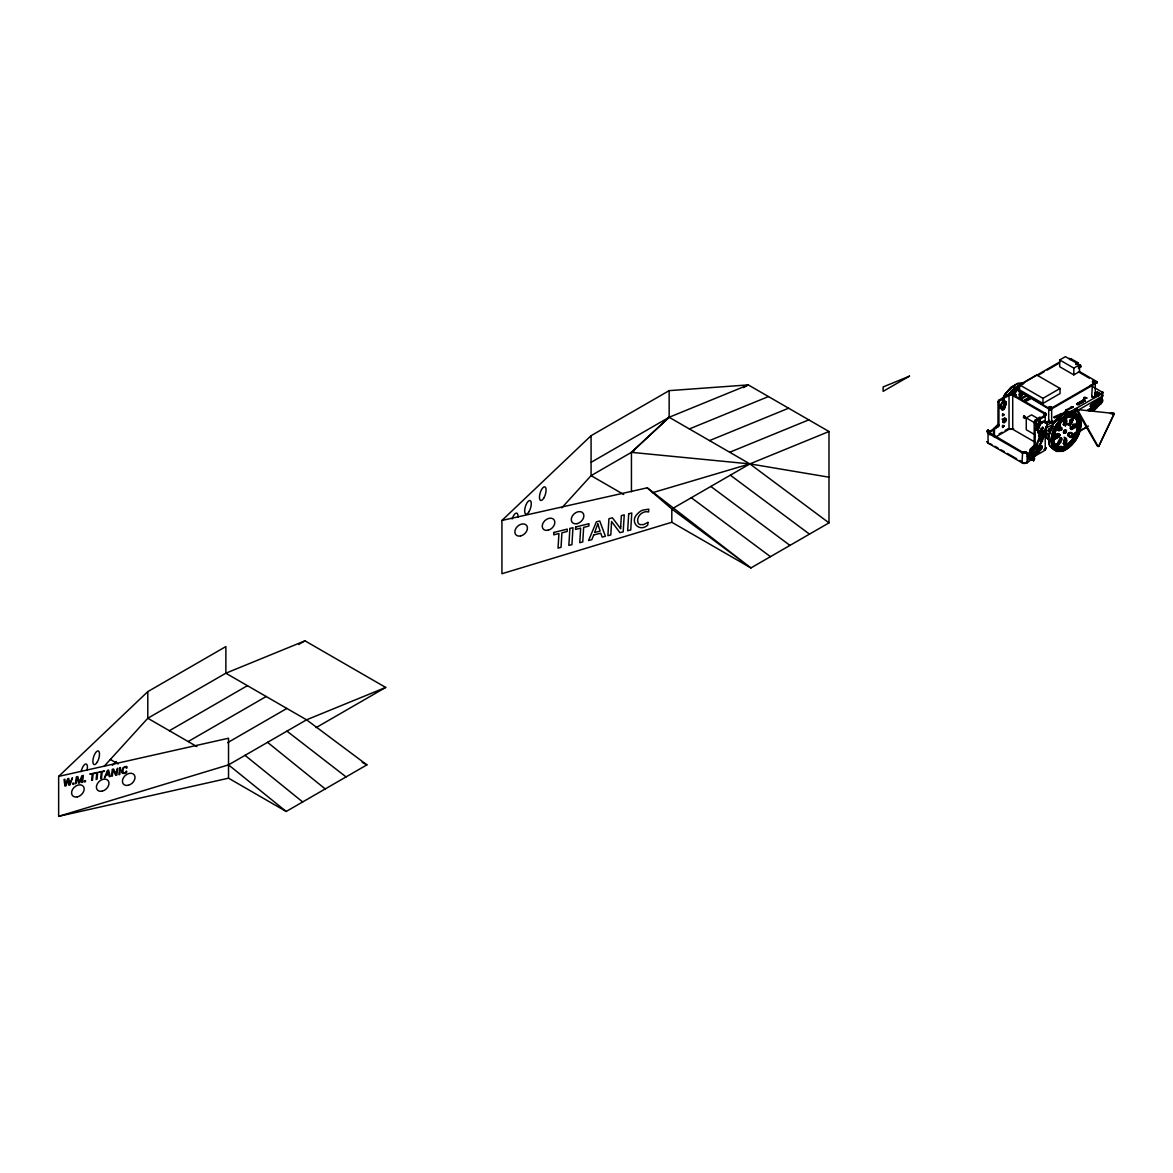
<?xml version="1.0" encoding="UTF-8"?>
<svg xmlns="http://www.w3.org/2000/svg" width="1173" height="1173" viewBox="0 0 1173 1173"><rect width="100%" height="100%" fill="white"/><g stroke="black" fill="none" stroke-linecap="round" stroke-linejoin="round"><path stroke-width="1.5" d="M1036.287 427.734L1037.606 429.758L1037.826 428.512A3.739 2.155 -60 0 1 1036.199 427.5M1044.835 434.787C1044.483 435.623 1043.603 434.259 1044.014 433.775M1039.322 440.945L1046.184 428.981M1043.735 432.368L1043.296 434.875L1044.498 434.377M1043.794 433.907C1039.087 435.007 1046.155 428.717 1045.671 434.333M1033.648 460.769C1036.697 457.089 1031.917 456.649 1032.123 457.954C1031.419 460.036 1033.692 458.452 1031.492 459.112L1032.856 459.259L1031.58 459.757L1030.158 458.614L1032.753 459.361M1041.272 432.896L1040.04 432.207L1041.008 432.251M1044.894 434.523L1045.055 432.47L1044.718 433.409M1045.099 435.667L1046.976 433.57L1046.169 436.019L1043.237 434.875L1045.524 434.567M1061.022 437.969L1061.726 439.245L1060.729 442.588L1057.46 445.505L1056.286 444.816L1059.556 441.913L1060.436 437.617M1061.609 440.33L1061.624 438.306L1058.999 440.256L1057.46 445.505L1059.219 444.479M1072.181 418.424L1071.184 421.752L1067.929 424.67L1069.102 425.344L1072.357 422.427L1072.665 417.808M1027.269 454.728L1026.316 452.191L1022.607 452.221L987.945 431.723L988.692 430.476L989.675 431.723A1.657 0.953 -60 0 0 990.804 431.693L993.56 429.743A1.657 0.953 -60 0 1 994.675 427.69L998.003 424.406L998.003 402.016A1.657 0.953 -60 0 1 999.176 399.978L1008.106 394.832L1012.387 394.333L1045.993 413.688L1045.216 416.254L1036.302 421.4A1.657 0.953 -60 0 0 1035.129 423.438L1035.129 445.828L1031.785 449.112A1.657 0.953 -60 0 0 1030.612 451.15L1029.689 450.623A1.657 0.953 -60 0 1 1030.862 448.585L1034.19 445.3L1034.19 422.91A1.657 0.953 -60 0 1 1035.378 420.872L1044.293 415.726L1044.864 414.069L1011.991 395.066L1009.029 395.36L1000.114 400.506A1.657 0.953 -60 0 0 998.927 402.544L998.927 424.949L995.598 428.218A1.657 0.953 -60 0 0 994.425 430.256L994.425 436.371A1.657 0.953 -60 0 0 994.513 436.84M1030.48 459.229L1030.495 459.948M1043.032 434.934C1045.686 435.667 1041.595 434.186 1044.234 432.163M1098.558 393.541L1097.855 392.266M1046.756 423.556C1044.146 416.943 1035.964 426.473 1037.65 430.887L1040.07 433.116C1042.401 432.456 1038.472 432.148 1040.378 433.863M1045.026 421.444C1040.583 421.987 1037.841 427.001 1038.178 431.195L1039.043 432.822L1041.067 433.292L1038.941 432.734L1038.134 430.99C1037.914 426.869 1040.612 422.075 1044.938 421.444L1047.284 423.864L1046.213 428.937M1075.362 415.169L1075.934 408.966L1097.034 445.491A1.642 0.88 61.5 0 0 1098.778 446.224L1114.35 413.614L1111.168 413.101M1047.034 423.306L1046.521 422.163C1041.785 418.732 1037.049 426.429 1037.606 430.682L1039.293 432.822M1040.202 433.717L1040.964 430.55L1042.21 430.154L1042.768 431.165M1041.125 427.954L1041.316 428.35M1042.474 427.764L1042.724 426.913M1033.31 453.101L1032.211 452.969L1036.023 445.241C1040.656 448.775 1041.683 439.259 1042.357 436.107L1044.043 436.312L1039.527 446.356L1036.302 444.67L1040.275 435.359L1038.75 436.312M1032.123 459.347L1031.492 459.112C1032.885 460.285 1030.187 457.807 1033.34 457.367M1041.36 418.072L1040.187 417.251C1038.325 416.048 1037.9 422.016 1038.472 419.641M1078.427 363.117L1076.066 364.48M1028.325 455.021L1028.413 453.408L1035.304 448.511M1042.782 432.28L1042.269 433.585M1040.158 432.265L1039.63 432.94M1102.092 400.184L1102.4 391.709L1102.825 393.761C1100.391 393.043 1103.925 390.653 1102.063 392.838A5.322 3.079 0 0 0 1101.946 393.747M1042.21 433.424C1042.079 431.649 1045.935 432.075 1044.278 432.309M1071.198 358.953L1078.354 362.853M1078.984 410.447L1075.406 409.348L1114.35 413.526L1110.186 413.483M1027.519 454.406L1027.284 453.438L1027.108 454.464M1043.545 432.294L1045.642 431.884L1046.111 433.042L1043.076 438.262M1057.826 430.051L1060.436 428.981L1059.556 425.726L1058.031 425.594L1054.556 432.822L1058.251 425.286L1063.574 419.26L1069.483 415.843L1074.82 415.726M1056.184 427.632L1056.594 429.215L1056.184 427.632L1058.999 430.726L1061.624 429.67L1061.609 427.646L1059.219 426.268L1057.46 427.265L1058.676 430.667L1061.624 429.67L1061.609 427.646M1073.236 434.362L1073.251 436.385L1070.319 437.382L1067.811 434.347L1068.251 436.033L1070.626 437.456L1073.251 436.385L1073.236 434.362L1072.357 433.13L1069.967 433.35L1069.102 433.981L1069.424 436.708L1072.078 435.696L1072.063 433.687L1071.184 432.441L1068.794 432.676M1014.777 395.931L1015.759 390.286M1066.58 423.57L1065.363 425.711L1063.676 423.292L1064.659 419.963L1066.052 419.157L1067.034 421.356L1065.363 425.711L1063.794 424.23L1065.363 418.922L1064.175 418.248L1066.58 419.655M1064.131 443.981L1063.794 441.209L1065.363 437.925L1067.034 440.359L1066.052 443.687L1064.659 444.494L1063.676 442.294L1064.776 437.588M1027.812 454.669L1027.988 453.628L1029.146 453.834L1034.645 449.919M1060.436 439.655L1060.553 438.57M1073.236 420.169L1073.251 418.145L1070.626 420.11L1069.102 425.344L1070.846 424.318M1093.632 410.931L1102.385 401.811L1102.107 393.541A5.322 3.079 0 0 1 1102.063 392.061L1102.444 391.738M1055.026 417.823C1050.392 417.456 1062.533 417.471 1061.462 413.673M1091.726 396.489L1092.327 385.331M1099.688 393.967L1099.57 392.984M1094.776 393.028L1097.459 392.031L1099.79 393.366L1099.042 395.36L1095.01 395.096M1036.404 430.022L1036.316 428.233M1002.812 427.441L1003.897 425.828L1002.827 427.456M1039.058 419.978L1038.691 418.79L1041.36 417.925M1048.09 430.594L1050.671 428.717L1049.38 429.127M1048.809 431.019C1052.694 427.705 1047.225 430.432 1049.85 430.638M1055.201 431.811C1058.281 424.934 1064.791 414.817 1073.925 416.708L1077.225 419.685L1073.046 416.239L1068.104 416.342L1073.192 416.283C1084.585 425.183 1072.239 445.285 1060.641 447.719L1056.638 446.942M1040.216 448.922L1039.923 447.675L1040.994 447.28M1101.946 400.799L1102.151 399.597L1102.62 401.181L1101.242 403.453L1089.732 411.254M989.425 434.64L990.423 433.306L990.73 434.567M989.396 433.057L990.247 433.35L989.587 434.538M1002.798 425.271L1002.372 426.386M1036.595 424.23L1036.331 425.169L1039.307 421.811M999.88 407.837L1000.466 404.509L999.895 407.808M999.895 407.046L1001.287 407.94C1002.431 413.556 1003.267 402.779 1004.806 401.489L1002.534 409.333M1003.516 409.01L1005.642 401.665L1003.531 408.966M1005.305 418.101L1004.132 421.62M1003.531 422.647L1003.047 422.221C1002.372 415.491 1009.66 419.465 1004.293 422.617M1030.51 456.488C1032.563 455.916 1028.457 458.218 1030.73 458.584M1030.246 457.309L1030.422 457.133M1042.416 441.268L1042.416 439.523M1050.964 440.989C1051.829 429.538 1058.442 418.306 1069.043 413.409L1075.113 413.013L1079.439 416.298C1084.512 429.831 1075.274 445.549 1062.723 451.224L1056.653 451.356L1052.46 447.705C1048.002 434.23 1057.034 418.893 1069.453 413.263L1075.524 413.131L1079.732 416.796C1084.116 430.33 1075.098 445.916 1062.415 451.326L1056.492 451.297L1052.416 447.617L1050.964 440.989L1046.36 437.808L1046.213 426.342M1057.591 450.256C1045.935 442.866 1055.011 425.462 1062.577 418.541M1057.665 424.978C1053.735 431.473 1050.876 439.42 1053.823 446.898C1049.732 434.45 1057.914 420.33 1069.277 414.934L1074.937 414.568M1078.5 418.937L1074.38 415.477L1078.251 418.512C1082.708 430.374 1074.585 444.171 1063.574 449.156L1058.251 449.274L1054.131 445.813C1050.553 436.239 1056.257 425.374 1062.87 419.23C1055.685 425.931 1047.049 442.28 1058.105 449.215C1072.635 450.593 1083.222 430.696 1078.09 418.394M1054.527 445.989L1053.251 440.168L1054.542 432.837M1065.583 433.028L1064.41 433.116L1064.292 431.855L1066.389 430.579M1000.862 407.705L1000.862 404.817L1004.103 401.151M1005.129 401.283L1002.651 400.917L1002.812 400.052M1002.387 400.389L1003.164 398.791L1002.109 399.099M1003.179 399.48L1004.088 399.333L1003.633 400.741M1002.695 413.761L1002.387 415.521M1005.129 401.298L1003.765 406.518L1004.836 407.661L1004.337 409.186L1002.636 410.213L1002.211 408.483L1000.276 407.603M1002.827 415.154L1004.088 414.465L1002.827 415.916M1003.179 425.491L1002.812 426.723M1028.047 456.165L1027.797 458.115L1028.794 458.467C1026.991 460.329 1028.076 451.972 1030.598 455.769M1030.099 457.675L1030.349 458.672M1038.428 430.814L1036.829 428.013L1037.049 425.711L1040.29 422.045L1042.24 422.72M1039.483 421.825L1039.117 420.726M1038.574 419.685L1039.425 419.993L1038.882 421.107M1039.219 420.521L1040.275 420.227L1039.821 421.635M1040.084 436.459L1039.029 436.811L1038.897 434.655M1040.627 431.063L1039.571 431.767M1040.642 432.382L1040.891 431.664M1042.24 434.23L1042.65 431.899M1049.732 433.878L1052.592 426.078L1050.568 429.963M1057.738 424.846L1063.398 418.438L1069.673 414.817L1075.333 414.685L1079.248 418.101C1083.397 430.652 1074.981 444.948 1063.398 450.197L1057.738 450.315L1053.383 446.649C1049.234 434.098 1057.65 419.802 1069.233 414.553L1074.893 414.436L1078.793 417.837L1080.201 424.098L1078.427 432.94M1077.254 419.743C1080.905 431.151 1072.84 445.08 1061.374 448.145L1057.386 447.368L1054.688 444.274C1051.726 433.38 1058.838 421.283 1068.838 416.767L1073.794 416.664M1060.583 429.861L1060.964 429.039L1060.553 429.919M1069.028 415.682L1074.38 415.477M1066.418 430.623L1065.612 432.998M1076.477 419.216C1080.113 430.198 1072.738 442.72 1062.606 447.309L1057.665 447.412L1054.234 444.42L1053.017 438.951L1054.967 444.846L1058.398 447.837L1063.339 447.734M1065.201 446.81L1062.782 448.13C1071.843 444.171 1077.738 434.86 1078.427 425.125L1077.694 424.699M1055.319 446.854L1057.811 449.024L1063.134 448.907C1074.043 444.156 1082.122 429.963 1077.943 418.82M1080.216 420.139L1079.659 421.708L1080.582 420.33L1079.996 418.131M1023.355 394.128L1020.085 397.046L1021.302 392.251M1039.952 433.116L1041.052 432.514L1040.759 433.673L1038.208 432.91L1038.266 430.154L1036.609 428.6L1038.706 429.025M1040.187 433.262L1040.891 432.954A2.082 1.202 -60 0 1 1042.812 430.696A2.082 1.202 -60 0 1 1043.618 432.544M1036.551 420.301L1036.976 419.098L1037.137 420.638M1024.161 415.975C1026.492 421.708 1021.39 415.433 1024.557 417.148M1023.941 417.104C1027.592 419.362 1024.117 415.799 1024.058 417.06M1001.346 408.248C1001.243 409.216 999.689 401.533 1004.161 401.137L1006.053 401.826L1006.331 403.101L1004.704 407.046L1006.141 404.436L1005.408 402.559L1005.129 404.172M1004.235 422.632L1002.871 421.444L1003.956 418.996M1036.961 428.424L1037.929 423.981L1040.994 422.031M1041.859 433.526C1037.313 434.039 1042.284 428.761 1041.375 431.107M1044.234 434.626L1044.395 433.805M1049.806 433.878L1050.421 430.74M1054.468 431.385L1054.234 432.06M1053.75 439.376L1055.187 431.928M1065.245 431.121L1064.439 432.324M1063.456 418.878L1068.676 415.711L1073.999 415.359L1077.811 418.248C1082.21 430.183 1074.101 444.186 1062.87 448.995L1057.753 448.966M1078.442 417.324C1081.198 423.541 1079.922 430.887 1076.506 436.635L1078.793 431.972M1062.958 418.175L1068.838 414.685L1074.497 414.318L1078.969 417.647C1083.647 430.315 1075.025 445.183 1063.105 450.285L1057.24 450.007L1062.958 449.933L1069.233 446.312L1074.659 440.154M1048.222 407.588L1048.427 408.571M1050.876 422.661L1049.131 422.559L1051.668 422.383L1052.166 421.239L1048.779 422.192L1048.163 421.459M1050.275 422.28L1048.589 421.371L1049.483 421.107M1084.996 400.448L1083.309 399.92L1077.298 404.011L1078.881 404.128L1084.966 400.55L1083.691 399.773M1091.74 396.533L1095.259 397.207L1095.259 383.63L1097.151 381.768L1079.512 371.592L1073.808 374.876L1059.703 366.738L1059.703 359.95L1065.407 356.665L1079.512 364.803L1079.512 371.592M1093.588 383.982L1097.151 382.633L1092.474 379.92M1095.45 396.283L1095.259 397.207L1095.567 395.741M1095.758 396.063L1099.57 393.761M1019.982 396.122L1021.492 392.031M1049.498 422.632L1051.668 422.383L1051.888 421.283L1051.668 422.383L1050.04 422.617M1015.114 396.694L1014.66 394.993L1016.346 390.638M1063.486 424.817L1065.407 422.881L1065.861 420.667L1064.776 418.585M1063.486 443.819L1064.879 443.013L1065.861 439.67L1064.175 437.25L1066.58 438.658M1030.876 460.432L1033.868 458.262C1035.759 457.103 1031.067 460.153 1033.604 460.769M1045.642 429.743L1042.43 432.94M987.109 441.664L988.121 443.174L1022.02 462.749C1025.275 465.842 1033.736 457.837 1026.463 462.279L1027.181 462.705L1027.035 452.617L1022.607 452.221L1022.02 462.749L1027.181 462.705M1045.026 448.511L1044.293 449.655L1045.216 450.183L1046.067 447.719M1065.451 411.151L1065.714 410.066L1072.796 406.606M1048.178 421.444L1049.512 420.389L1048.207 421.254M1078.53 366.68L1078.53 368.571M1079.996 364.568L1081.257 366.489L1079.996 366.958M1038.545 419.201L1038.032 420.447M1038.384 446.502L1036.023 445.241L1038.677 445.931L1037.826 445.241M1029.146 453.834A1.657 0.953 -60 0 1 1028.017 453.863L1026.8 453.321L1029.366 454.083L1027.68 454.772L1027.988 453.966M1044.952 432.28L1044.043 433.731M1042.269 430.198L1042.958 427.705L1042.005 430.579M1032.123 457.954L1032.313 460.021M1033.398 458.731L1032.958 460.388L1031.199 459.464M1077.21 432.016L1077.532 430.931M1082.136 400.843L1076.594 404.04L1084.585 399.436C1082.459 399.876 1086.139 402.031 1084.746 400.741M1044.498 432.514L1045.04 431.811L1043.354 435.066M1034.117 455.549L1040.994 448.321L1041.477 446.033L1040.319 445.197M1045.803 434.039L1046.067 432.676M1041.947 430.168L1041.697 431.195L1042.21 430.154M1048.471 422.192L1049.659 422.031L1049.219 421.4M1033.222 457.617C1034.161 456.59 1031.36 459.655 1031.61 456.458M1084.996 401.225L1083.309 399.92M1045.055 448.585L1044.293 449.655M1044.835 431.356L1045.099 432.353C1042.9 427.016 1037.079 442.588 1042.357 436.107M1041.199 429.787L1040.935 428.966M1041.052 448.233L1041.067 445.373M1041.184 432.676L1038.985 432.72L1040.568 431.121M1041.199 433.248L1040.422 433.878M1076.359 409.098L1075.186 408.952L1075.011 413.248M1078.09 433.262L1078.5 432.251M1038.648 424.993L1037.9 428.262C1038.662 431.283 1037.211 421.972 1041.492 422.735L1038.779 424.831M1098.632 402.53L1100.039 399.172M1099.306 402.134L1100.714 398.791M1040.715 432.676L1040.876 432.822A2.082 1.202 -60 0 0 1042.005 434.421M997.812 425.227L997.285 426.078M998.736 425.755L998.208 426.62M1034 446.121L1033.472 446.972M1034.923 446.649L1034.395 447.514M1091.095 405.535C1088.735 414.963 1116.11 386.43 1091.125 405.506M1032.651 457.939L1031.8 458.526M1098.778 446.224L1114.027 413.922L1111.388 413.497M1015.862 395.712L1016.405 394.597M1083.691 400.55L1084.087 399.714M1041.023 441.708L1041.492 440.74M1055.436 438.966L1054.19 438.277L1055.436 436.136L1057.122 434.64L1060.069 434.875L1058.823 437.016L1055.436 438.966L1054.19 438.277L1055.436 436.136M1071.887 429.465L1070.641 428.775L1071.887 426.635L1073.588 425.139L1076.521 425.374L1075.274 427.515L1071.887 429.465L1070.055 428.424L1072.415 428.336L1075.348 424.699L1072.415 424.45M1071.433 437.456L1073.002 434.23M1090.89 405.814L1098.441 401.606M1003.78 407.896L1002.592 409.45M1029.249 455.813C1027.357 456.986 1030.217 458.614 1030.95 457.001M1032.504 456.018L1035.422 454.655L1034.205 456.224L1032.504 456.018L1036.023 445.241M1038.134 445.843L1036.815 445.373L1040.099 437.28M1032.665 454.435L1030.451 459.186L1029.747 457.558L1031.771 453.54L1032.768 454.274M1035.862 447.954L1037.152 445.124L1039.249 446.928L1034.586 456.722M1034.322 454.508L1038.134 446.796L1036.873 445.696M1037.988 447.763L1035.041 454.42M1034.205 456.224L1035.554 454.362M1042.416 441.283L1040.143 443.526M1050.671 429.098L1048.222 430.74M1050.935 430.594L1053.031 426.342L1051.111 430.022M1071.345 437.558L1072.562 435.095M1031.126 458.452L1032.152 457.382M1040.994 448.042L1040.348 448.834M1004.191 398.043L1005.716 394.964M1073.163 438.203L1074.615 435.432M1102.327 394.084L1102.209 393.791M1064.175 425.037L1065.407 422.881M1065.407 441.884L1064.175 444.039L1065.363 444.714L1066.58 442.573M1004.777 405.008L1003.765 406.518L1004.836 407.661M1054.263 438.291L1057.65 436.341L1058.896 434.201L1055.949 433.951M1058.823 437.016L1060.069 434.875L1058.896 434.201L1057.65 436.341M1070.641 428.775L1071.887 426.635M1074.101 426.84L1075.348 424.699L1076.521 425.374L1075.274 427.515M1032.255 458.379L1031.17 457.294M1095.039 408.013C1099.35 406.635 1094.746 409.568 1093.133 407.647M1059.732 361.973L1014.278 388.219L1050.128 409.773C1051.917 408.615 1047.02 407.06 1051.155 407.764M1032.328 458.804L1031.17 458.716M1043.735 433.336L1044.19 432.397M1092.825 382.955L1095.01 382.354M1083.309 400.682L1084.438 398.996M1030.539 457.25L1031.756 456.737M1070.011 426.972L1070.714 425.946M1101.007 402.574L1092.957 410.55M1039.293 432.133L1040.964 431.576M1045.114 429.435L1047.181 426.312M1013.575 390.228L1010.437 393.849L1013.721 390.081M1022.167 393.454L1019.792 395.99M1038.208 432.91L1039.293 433.541L1040.671 429.861M1031.888 453.423L1032.709 453.672M1058.105 425.506L1063.31 419.494M1096.535 407.544L1094.13 407.925M1097.195 407.163L1094.468 407.735M1040.759 448.716L1041.038 449.67L1042.196 446.458L1039.938 445.3M1014.293 391.196L1011.273 394.685L1016.947 389.583L1014.572 390.961M1005.422 394.26L1003.589 397.779L1005.598 393.937L1011.243 387.779L1014.601 385.932L1010.862 388.102L1006.463 393.087M1013.707 388.864C997.519 407.867 1014.865 384.92 1020.422 385.081M1014.117 390.697L1010.833 394.436L1014.44 390.58M1057.987 419.289L1060.509 416.532M1060.055 417.221L1057.87 419.699L1060.7 416.327M1093.676 408.16L1093.808 406.576L1087.591 410.066M104.192 766.233L147.798 718.257L225.876 673.185L304.98 640.825L385.712 687.437L316.094 727.627M561.764 507.894L591.075 475.651L634.578 450.535M1043.867 433.042L1045.216 432.602M1009.821 390.066L1011.683 388.043M1011.566 393.512L1013.707 391.196M1014.674 391.357L1012.299 393.937L1014.513 391.533M1058.867 423.688L1060.583 421.811M1069.307 442.998L1071.404 440.696M1074.497 440.476C1070.656 444.684 1065.89 450.755 1059.454 450.007M1095.171 395.492L1099.658 394.025M1032.064 456.869L1032.695 457.925M1033.604 457.235L1041.785 448.658L1041.8 445.799L1039.791 445.784M1016.023 388.908C1015.774 390.668 1021.067 390.477 1016.874 390.36M1063.574 419.26L1069.131 415.96M58.65 776.394L147.798 691.63L225.876 646.558L225.876 673.229L306.593 719.841L366.914 764.869L286.197 811.467L228.53 778.183L58.65 816.335L58.65 776.394L228.53 738.228L228.53 778.183M112.403 765.236L116.332 761.497M501.927 520.46L591.075 435.696L669.153 390.638L748.257 384.905L828.988 431.517L828.988 522.865L750.925 567.937L671.806 522.264L501.927 573.729L501.927 520.46L647.232 487.821L750.925 567.937L671.806 508.979L647.232 487.821M1049.63 409.084L1051.668 408.805L1052.152 407.632M1065.89 410.975L1073.207 406.899M1091.828 395.961L1092.107 397.046M1096.286 395.653C1106.813 393.717 1091.462 392.808 1096.887 392.325M1029.146 397.163L1024.366 400.11L1025.173 400.887M1030.451 397.295L1024.601 400.667L1025.173 401.665M1065.714 410.066L1065.861 410.975M1085.304 398.277C1087.503 396.342 1081.755 397.926 1085.274 398.292M1084.028 398.307L1085.699 398.527M1033.281 457.074L1045.216 450.183L1045.993 447.617M1028.017 453.863L1027.035 452.617L1021.874 452.661L987.974 433.086L986.904 431.576L987.974 430.051L988.121 443.174L991.918 444.523M1043.867 432.514L1042.929 433.687L1041.917 432.954L1044.058 431.884M1033.002 459.552L1031.844 460.388M1079.175 402.559L1076.873 403.879M1053.75 417.045L1061.374 413.556M1045.216 423.394L1045.216 416.254L1046.36 414.656L1045.216 413.043L1044.293 413.585L1044.293 416.972M1079.38 402.442L1077.459 404.069L1077.459 403.292M1093.471 408.321C1093.573 404.597 1096.037 408.585 1093.471 408.321L1089.057 410.873M1090.465 405.11C1104.599 394.421 1102.18 402.75 1090.465 406.679M1069.673 423.644L1067.929 424.67M987.974 433.086L987.109 430.858L987.974 430.051L988.942 431.297A1.657 0.953 -60 0 0 990.071 431.283L998.326 425.403M996.302 427.778L999.059 425.814M1019.234 394.597L1022.284 392.662M1019.322 395.081L1022.387 393.131M1061.492 414.069L1066.316 411.063M1002.387 427.06L1004.044 425.96M1039.513 421.811L1039.806 421.635A3.739 2.155 -60 0 0 1038.721 422.06M1060.436 426.972L1060.436 428.981L1057.503 429.978M1072.063 433.687L1072.078 435.696L1070.538 436.635L1068.163 435.887M1017.226 389.744L1019.044 388.322C1015.877 390.682 1017.871 385.199 1018.047 389.92M1094.336 383.278L1095.259 383.63L1092.606 381.914M1020.085 397.046L1021.83 396.019M1056.286 444.816L1058.031 443.79M1050.539 407.398L1051.624 407.119L1050.905 407.544C1048.647 404.582 1050.099 409.641 1050.905 406.679C1047.225 405.975 1051.404 409.142 1050.905 406.679M591.075 462.338L669.153 417.265L748.257 384.905L743.521 387.647M298.66 644.476L304.98 640.825M169.381 730.72L247.444 685.648M188.164 741.556L266.227 696.498M227.577 742.685L286.901 708.419M58.65 816.335L228.53 764.869L306.593 719.797L385.712 687.437M828.988 431.517L749.87 463.907L671.806 508.979L671.806 522.264M1019.572 384.832L1036.668 374.949L1060.055 388.454L1060.055 393.541L1042.958 403.424L1019.572 389.92L1019.572 384.832L1042.958 398.336L1060.055 388.454M1016.419 387.295L1020.451 384.964M1018.985 386.357L1023.677 383.644M1037.782 375.507L1044.058 371.885M1047.196 370.067L1058.163 363.733M1018.707 388.248L1016.478 388.483M1070.025 359.642L1071.433 358.791M1012.724 395.36L1013.648 394.832L1008.106 394.832L1012.724 395.36L1012.724 429.289L1034.821 442.045M1075.832 364.041L1078.295 362.78M1020.627 398.644L1026.844 395.037M1059.703 359.95L1073.808 368.102L1079.512 364.803M1021.228 399.157L1027.636 395.462M1078.911 367.853L1081.257 366.489M1025.202 400.902L1030.422 398.19M1025.202 401.665L1030.422 398.967M1004.103 421.65L1002.607 422.119M1023.399 417.133L1024.322 416.591M1024.835 417.955L1025.759 417.427M1034.894 437.338L1034.894 434.728L1026.258 429.729L1026.258 417.925L1031.551 414.875L1038.75 419.025M999.147 433.922L1002.138 432.207M1005.114 430.476L1008.106 428.761L1013.648 428.761M995.144 437.206A1.657 0.953 -60 0 0 995.598 437.045L1009.029 429.289L1012.724 429.289M1050.964 406.87L1049.512 406.826M1014.278 388.219L1050.128 408.922L1097.151 381.768M1049.483 407.515L1050.128 409.773L1097.151 382.633L1095.729 382.442M1026.258 417.925L1034.894 422.91L1034.894 420.301L1036.976 419.098M1037.562 419.435L1035.378 420.872L1036.302 421.4M1086.506 398.321L1087.136 397.955M1077.444 404.861L1083.28 402.354M1047.298 425.051L1058.251 418.732M1069.204 412.397L1102.107 393.541M1046.316 427.749L1053.193 424.553M1073.354 412.911L1102.825 395.902L1102.459 394.377M1063.134 418.996L1069.043 415.594M1048.574 429.142L1049.366 429.113M1057.372 427.045L1060.48 425.242M1069.82 419.846L1072.943 418.057M1088.265 410.447L1094.35 406.972M1053.838 436.063L1057.372 437.69L1057.372 434.142M1036.829 453.966L1039.821 452.235M1088.412 426.004L1080.89 430.344L1087.254 427.075M1059.219 426.268L1057.46 427.265L1056.286 426.591M1070.846 432.984L1069.102 433.981L1067.929 433.306M1040.158 446.004L1041.155 445.608M1066.433 412.691L1060.26 416.078L1054.278 422.866L1059.864 416.4L1066.286 412.779M1073.251 418.145L1070.319 420.55L1068.984 424.421L1067.811 423.746M1061.624 438.306L1058.676 440.696L1057.357 444.582L1056.184 443.893M1061.594 446.473L1058.369 446.693L1061.433 446.62M1114.247 414.04L1111.843 413.395M1097.034 445.491L1097.4 445.285A1.642 0.88 61.5 0 0 1099.16 446.019M1093.163 397.471L1094.482 397.486M1094.79 395.33L1095.831 394.788L1095.01 394.319M1049.38 429.846L1050.671 429.201M1095.01 395.887L1096.916 395.022L1095.758 396.753M1095.435 396.357L1098.075 394.934L1096.286 394.89M1069.483 415.843L1074.439 415.609M1030.524 459.787L1031.61 459.186L1030.832 459.655M1092.4 397.207L1093.676 396.943M689.328 428.951L768.447 396.562M709.504 440.608L788.623 408.204M729.694 452.265L808.798 419.861M1027.035 452.617L1021.874 452.661M1060.817 448.203L1064.058 446.239L1060.509 448.291M1039.85 446.722L1039.806 448.306L1040.275 446.884M1039.908 432.412L1040.759 431.928L1038.208 430.946L1038.677 431.503M1100.509 400.125C1099.189 400.755 1100.171 401.694 1102.825 399.978L1100.758 400.213M652.349 492.763L749.87 463.878L828.988 477.191M1048.251 421.869L1049.19 421.591M1030.803 456.884L1031.551 456.84M1039.293 431.576L1040.803 431.796M1039.293 432.309C1037.02 433.189 1040.847 430.33 1040.671 432.163M1028.882 455.447L1028.193 457.221M1049.117 408.981L1049.864 408.512M1023.442 383.175L1017.387 383.586L1010.759 387.589L1004.836 394.451L1002.827 398.585L1004.997 394.201L1011.067 387.325L1017.797 383.439L1023.633 383.322M1093.559 383.747L1095.259 383.63M1036.815 445.373L1038.281 446.239M1035.378 420.872L1036.302 420.843L1034.894 420.301M1015.994 389.04L1014.278 389.069L1016.17 389.949M1054.263 449.772L1049.762 446.092C1045.436 432.749 1054.278 417.705 1066.404 411.87L1072.459 411.474L1077.078 415.271L1072.884 411.606L1066.814 411.738C1054.41 417.353 1045.422 432.632 1049.762 446.092L1054.014 449.831M1094.746 382.589L1094.512 382.369C1092.239 379.407 1093.691 384.465 1094.512 381.518C1090.831 380.8 1095.01 383.967 1094.512 381.518M1095.831 382.603L1097.151 382.633M1043.281 433.79L1044.19 434.435M1093.383 383.85L1094.482 383.923M828.988 522.865L749.87 463.907L631.441 452.353L631.441 491.78M1047.665 438.995L1046.316 437.324L1048.339 439.391L1047.02 438.203L1046.316 426.473M1043.046 435.579L1041.36 435.374L1040.128 436.942L1041.243 437.089M1042.24 438.497L1043.34 438.629M1036.302 444.67L1039.527 446.356M1036.536 445.945L1039.249 446.928M1033.472 454.068L1032.181 453.306M1043.486 434.421L1042.328 433.863M1030.92 458.408L1032.181 458.1M1030.48 459.787L1029.498 459.229L1029.747 457.558L1029.469 458.716M1070.876 407.339L1073.119 407.559M1070.934 407.31L1071.565 406.694M1097.4 445.285L1077.562 409.758L1075.978 408.468L1075.362 410.022M1018.325 388.791L1018.663 388.058M1041.008 437.984L1040.011 436.811M1040.627 437.646L1041.389 438.057M362.164 762.362L366.914 764.869M1027.387 456.634L1028.545 457.265M1074.101 423.996L1076.521 425.374M1057.65 433.497L1060.069 434.875M1036.463 428.497L1038.398 429.377L1037.401 429.025M1023.912 415.609L1024.777 416.107M1078.442 371.826L1089.35 378.131M1092.327 381.929L1093.075 382.765M1090.274 385.257L1102.825 392.5M1102.825 395.902L1102.034 394.451M1100.582 403.072L1101.242 403.453L1094.453 408.453L1094.541 406.958M1089.981 406.166L1091.374 406.972M1024.469 400.623L1024.601 399.905M1045.216 416.254L1044.293 413.585M1065.363 430.462L1066.536 431.151M1060.436 428.981L1061.624 429.67M1072.078 435.696L1073.251 436.385M1003.238 399.099L1004.161 399.641M1039.425 419.993L1040.348 420.535M999.176 399.978L1000.114 400.506M998.003 402.016L998.927 402.544M1034.19 422.91L1035.129 423.438M1045.876 433.204L1047.166 433.951M1003.238 414.23L1004.161 414.773M1039.425 435.124L1040.348 435.667M1005.466 418.864L1006.39 419.406M1003.238 425.77L1004.161 426.312M1039.425 446.664L1041.081 447.617M998.003 424.406L998.927 424.949M1034.19 445.3L1035.129 445.828M1038.472 447.749L1039.674 448.453M996.83 426.444L997.754 426.972M1033.017 447.338L1033.941 447.866M994.675 427.69L995.598 428.218M1030.862 448.585L1031.785 449.112M994.425 430.256L993.502 429.729L993.502 435.828A1.657 0.953 -60 0 0 993.839 436.591M993.502 435.828L994.425 436.371M1032.167 458.511L1031.184 457.939M1027.651 457.47L1029.762 458.54M995.012 446.297L998.091 448.086M1001.17 449.86L1004.264 451.634M1007.343 453.423L1016.595 458.76M1019.674 460.534L1022.753 462.323M749.87 463.907L669.153 417.265L669.153 390.638M623.684 494.478L591.075 475.651L591.075 435.696M196.873 746.585L147.798 718.257L147.798 691.63M110.35 759.459L118.15 763.96M1031.272 458.042L1032.137 458.555L1031.492 458.115M1062.958 424.303L1065.363 425.711M1062.958 443.306L1065.363 444.714M1069.219 358.337L1070.084 359.085M1094.995 395.389L1095.083 396.313M730.354 475.182L809.473 534.126M710.838 486.443L789.957 545.401M691.322 497.719L770.441 556.662M286.96 731.131L346.079 776.907M267.561 742.333L325.229 788.945M245.025 755.339L302.678 801.951M228.53 764.869L286.197 811.467M1076.535 408.644L1077.562 409.758M988.121 443.174L987.05 441.664M1076.154 416.312L1072.298 412.969L1076.169 416.371M1004.938 421.474L1002.153 419.054L1004.836 421.474M1053.955 443.849L1055.128 445.197M1036.609 428.6L1037.343 429.611M1045.964 421.825L1046.507 422.998M1030.51 458.731L1030.466 459.449M1038.721 428.277L1039.542 424.582L1038.472 427.397M1049.234 408.145L1049.762 409.113M1002.211 409.876L1001.287 409.333M1036.155 422.221L1036.067 420.975L1036.067 422.089M988.692 430.476L988.751 433.834M1099.042 394.583L1099.042 395.36M1098.441 393.131L1098.441 396.518M1093.5 403.497L1093.5 407.955M1084.263 397.31L1084.263 398.087M1078.881 404.128L1078.881 404.89M1076.052 423.35L1076.052 426.899M1073.808 368.102L1073.808 374.876M1051.668 408.805L1051.668 422.383M1050.128 408.922L1050.128 409.773M1049.483 428.35L1049.483 431.884M1048.721 407.104L1048.721 420.682M1045.216 428.761L1045.216 432.324M1045.216 435.901L1045.216 450.183M1042.958 398.336L1042.958 403.424M1029.689 450.623L1029.689 453.672M1026.038 400.726L1026.038 401.503M1019.41 391.885L1019.41 398.659M1009.029 395.36L1009.029 429.289M512.132 518.965A7.141 2.713 -73.1 0 1 516.076 513.114A7.141 2.713 -73.1 0 1 517.938 517.366M81.128 771.643A7.141 2.713 -73.1 0 1 85.526 764.004A7.141 2.713 -73.1 0 1 87.125 769.987M1036.272 425.359A3.739 2.155 -60 0 1 1036.844 424.039M1037.621 429.846A1.628 0.938 -60 0 1 1037.826 428.512M1081.242 430.55A8.314 4.795 -60 0 1 1078.984 431.341M1030.686 458.452A2.082 1.202 -60 0 1 1028.78 458.643A2.082 1.202 -60 0 1 1029.513 456.004A2.082 1.202 -60 0 1 1031.448 455.711M1065.627 429.743A1.95 1.129 -60 0 1 1065.788 431.987A1.95 1.129 -60 0 1 1063.764 433.16A1.95 1.129 -60 0 1 1063.911 430.74M1064.248 430.315A1.95 1.129 -60 0 1 1065.084 429.758M620.693 526.53L620.678 528.788L612.423 517.836L608.934 518.715L607.893 535.665L610.796 534.947L611.588 521.501L619.931 532.659L623.2 531.838L624.241 514.888L621.367 515.607L620.693 526.53M121.743 770.705C120.32 775.573 128.722 773.095 126.479 771.013C121.552 778.271 122.036 763.212 126.684 768.3L127.109 766.922A2.698 1.95 -42.3 0 0 126.112 766.424L123.004 767.729L121.743 770.705M553.905 532.454L553.759 534.844L558.934 533.554L558.04 548.128L561.031 547.38L561.926 532.806L567.116 531.516L567.263 529.126L553.905 532.454M569.887 528.466L568.846 545.416L571.925 544.653L572.967 527.689L569.887 528.466M575.635 527.029L575.488 529.419L580.664 528.129L579.77 542.688L582.761 541.941L583.655 527.381L588.846 526.076L588.993 523.686L575.635 527.029M628.699 513.774L627.658 530.724L630.737 529.961L631.778 512.997L628.699 513.774M647.965 522.396L647.819 524.991C639.417 533.026 628.919 521.545 637.599 513.73A9.985 7.214 -42.3 0 1 642.525 510.196L648.786 509.155L648.61 511.956C642.672 510.299 636.177 516.428 637.951 522.469A6.495 4.692 -42.3 0 0 639.974 524.595L643.478 524.639L647.965 522.396M116.376 772.039L116.068 774.312L113.605 769.033L112.271 769.312L111.552 776.203L112.344 776.027L112.96 769.869L115.746 775.309L116.845 775.089L117.564 768.198L116.376 772.039M77.007 777.714L75.644 783.769L76.362 776.893L77.799 776.585L79.265 782.303L81.905 775.72L83.312 775.426L82.594 782.303L81.773 782.479L82.447 776.262L79.632 782.934L78.547 783.168L77.007 777.714M72.917 783.359L72.814 784.37L73.884 784.15L73.987 783.124L72.917 783.359M84.471 780.925L84.368 781.936L85.424 781.717L85.541 780.69L84.471 780.925M90.057 774.004L92.242 774.224L91.582 780.412L92.447 780.236L93.092 774.048L95.438 772.875L90.057 774.004M96.846 772.567L96.127 779.459L96.978 779.268L97.696 772.391L96.846 772.567M99.118 772.098L101.289 772.318L100.643 778.505L101.494 778.315L102.154 772.127L104.485 770.954L99.118 772.098M119.617 767.772L118.898 774.649L119.749 774.473L120.467 767.582L119.617 767.772M1038.985 447.675L1039.791 448.321L1038.985 447.675M1004.762 404.597L1003.956 409.245L1006.082 401.914L1004.762 404.597M70.013 783.051L69.5 784.312L68.826 778.476L67.653 778.725L65.497 785.162L64.911 779.312L64.031 779.488L64.926 786.042L66.055 785.793L68.21 779.327L68.899 785.206L70.028 784.957L72.433 777.728L70.013 783.051M597.805 523.964L594.594 532.483L600.121 531.105L597.863 523.95M1039.219 425.784L1039.908 424.773L1039.205 425.843M107.887 770.852L106.494 774.517L108.722 774.048L108.033 770.822M1039.586 425.784L1039.249 426.693L1039.63 425.696M593.685 534.961L591.852 539.668L588.582 540.489L596.383 521.853L599.755 521.003L605.415 536.281L602.13 537.102L600.781 533.202L593.685 534.961M106.259 775.177L104.47 777.699L107.52 770.324L108.605 770.089L110.203 776.482L109.309 776.673L108.84 774.635L106.259 775.177M1074.893 433.013L1073.016 436.855L1074.893 433.013M1005.642 394.773L1004.029 398.043L1005.642 394.773M1014.088 390.389L1010.877 394.099L1016.903 388.674L1014.088 390.389M1003.472 419.377L1004.806 420.579L1003.428 419.348M669.153 417.265L631.441 452.353L669.153 417.309M1062.503 446.664L1059.879 448.057L1062.43 446.678M909.5 376.137L883.122 391.357L883.122 386.943L909.5 376.137M1006.082 419.714L1004.323 418.277L1006.082 419.714M520.621 535.973A7.141 5.161 -42.3 0 0 526.868 525.797A7.141 5.161 -42.3 0 0 515.973 528.246A7.141 5.161 -42.3 0 0 520.621 535.973M547.996 530.255A7.141 5.161 -42.3 0 0 554.257 520.079A7.141 5.161 -42.3 0 0 543.348 522.528A7.141 5.161 -42.3 0 0 547.996 530.255M577.028 523.671A7.141 5.161 -42.3 0 0 583.289 513.495A7.141 5.161 -42.3 0 0 572.38 515.944A7.141 5.161 -42.3 0 0 577.028 523.671M529.096 511.575A7.141 2.713 -73.1 0 0 530.108 500.534A7.141 2.713 -73.1 0 0 524.712 509.903A7.141 2.713 -73.1 0 0 529.096 511.575M543.891 497.909A7.141 2.713 -73.1 0 0 544.902 486.854A7.141 2.713 -73.1 0 0 539.507 496.223A7.141 2.713 -73.1 0 0 543.891 497.909M77.345 796.892A7.141 5.161 -42.3 0 0 83.591 786.716A7.141 5.161 -42.3 0 0 72.697 789.165A7.141 5.161 -42.3 0 0 77.345 796.892M97.315 762.01A7.141 2.713 -73.1 0 0 98.327 750.969A7.141 2.713 -73.1 0 0 92.916 760.339A7.141 2.713 -73.1 0 0 97.315 762.01M102.154 791.189A7.141 5.161 -42.3 0 0 108.415 781.013A7.141 5.161 -42.3 0 0 97.506 783.461A7.141 5.161 -42.3 0 0 102.154 791.189M128.18 785.324A7.141 5.161 -42.3 0 0 134.44 775.148A7.141 5.161 -42.3 0 0 123.532 777.596A7.141 5.161 -42.3 0 0 128.18 785.324"/></g></svg>
